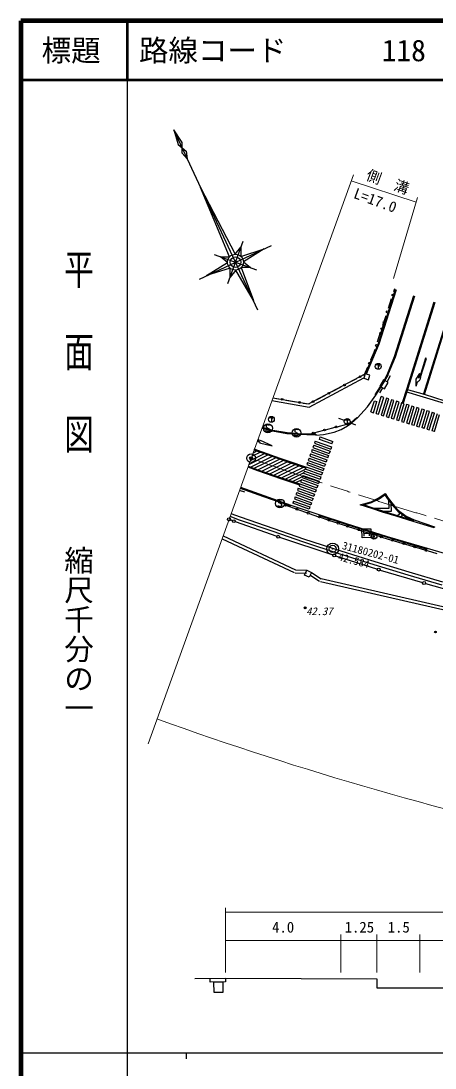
# Model space of a CAD drawing. Units: millimetres, scale not verified. Extents: x 40000 to 802321, y 20000 to 700605.
# Drawn here: x 40000 to 110178, y 202409 to 380000 of the extents above; entities that cross this region are included whole.
import ezdxf
from ezdxf.enums import TextEntityAlignment as Align

# ---------------------------------------------------------------- set-up
doc = ezdxf.new("R2010")
doc.units = ezdxf.units.MM
doc.header["$LTSCALE"] = 1000
doc.header["$PDMODE"] = 32
doc.header["$PDSIZE"] = 500
doc.linetypes.add('CHAIN', pattern=[18.5, 12, -1.5, 3.5, -1.5])
for name, color, linetype, lineweight in [('M-BGD', 7, 'Continuous', 25), ('M-BMK', 2, 'CHAIN', 13), ('M-BMK-HTXT', 7, 'Continuous', 13), ('M-BMK-LINE', 2, 'Continuous', 13), ('M-BMK-SRVR', 3, 'Continuous', 25), ('M-TTL', 2, 'Continuous', 140), ('M-TTL-BAND', 7, 'Continuous', 25), ('M-TTL-LINE', 7, 'Continuous', 50)]:
    doc.layers.add(name, color=color, linetype=linetype, lineweight=lineweight)
doc.layers.add('M-OTRS', color=6, linetype='Continuous')
doc.layers.add('M-TTL-TXT', color=7, linetype='Continuous')
doc.styles.add('@ＭＳ ゴシック', font='')
doc.styles.add('ＭＳ ゴシック', font='')
doc.styles.get('@ＭＳ ゴシック').set_extended_font_data('@MS Gothic')
doc.styles.get('ＭＳ ゴシック').set_extended_font_data('MS Gothic')

# ---------------------------------------------------------------- blocks, each defined once
blk = doc.blocks.new('BUHIN33')
at = {"color": 7, "linetype": 'Continuous', "lineweight": 25}
for centre, radius in [((0, 0), 150), ((0, 0), 131), ((0, 0), 112), ((0, 0), 93.8), ((0, 0), 75), ((0, 0), 56.2), ((0, 1), 37.5), ((0, 0), 18.8)]:
    blk.add_circle(centre, radius, dxfattribs=at)
blk = doc.blocks.new('BUHIN34')
at = {"color": 7, "linetype": 'Continuous', "lineweight": 25}
for radius in [995, 610, 30]:
    blk.add_circle((0, 0), radius, dxfattribs=at)

msp = doc.modelspace()

# ---------------------------------------------------------------- linework, layer by layer
at = {"layer": 'M-BGD'}
for p, q in [((103432, 334440), (100533, 325249)), ((103575, 334394), (100674, 325197)), ((103195, 334113), (103365, 334637)), ((102272, 331259), (102807, 332914)), ((103333, 323092), (106599, 333408)), ((103474, 323041), (106742, 333361)), ((109992, 332302), (105355, 317514)), ((110135, 332256), (105498, 317469)), ((108221, 316663), (112840, 331377)), ((108364, 316618), (112982, 331331)), ((101507, 328751), (101013, 327174)), ((101348, 328405), (101884, 330060)), ((100424, 325550), (100960, 327206)), ((100533, 325249), (98345, 320173)), ((100674, 325197), (98483, 320114)), ((99295, 322517), (99867, 323827)), ((99867, 323827), (100036, 324352)), ((100243, 321695), (100853, 321710)), ((100548, 321702), (100564, 321053)), ((100550, 321605), (100770, 321423)), ((102168, 320243), (103333, 323092)), ((102304, 320181), (103474, 323041)), ((108572, 322820), (107598, 319616)), ((107741, 319572), (108715, 322777)), ((108715, 322777), (108572, 322820)), ((108715, 322777), (108572, 322820)), ((88758, 315034), (98327, 320130)), ((98020, 319948), (98219, 320053)), ((98332, 320147), (98095, 319393)), ((98219, 320053), (98791, 321363)), ((99112, 319901), (98332, 320147)), ((98874, 319148), (99112, 319901)), ((101550, 319033), (102168, 320243)), ((101684, 318965), (102304, 320181)), ((101694, 318965), (102297, 320055)), ((102044, 318771), (102647, 319862)), ((102044, 318771), (102647, 319862)), ((107007, 319220), (107614, 320185)), ((107614, 320185), (107396, 319468)), ((88838, 314510), (98124, 319456)), ((92720, 317136), (94257, 317951)), ((95370, 318542), (96907, 319357)), ((98095, 319393), (98874, 319148)), ((100045, 316615), (100943, 318014)), ((100171, 316534), (101069, 317933)), ((101417, 319110), (100821, 318044)), ((100821, 318044), (101624, 317595)), ((100940, 318009), (101555, 319042)), ((101069, 317933), (101684, 318965)), ((102221, 318660), (101417, 319110)), ((101624, 317595), (102221, 318660)), ((106974, 318081), (107007, 319220)), ((106974, 318081), (107192, 318798)), ((107741, 319572), (107610, 319141)), ((90070, 315730), (91607, 316546)), ((98749, 314539), (100171, 316534)), ((100045, 316615), (100171, 316534)), ((100180, 313419), (101064, 316282)), ((100610, 313286), (101494, 316149)), ((101297, 317776), (100766, 316920)), ((101494, 316149), (101064, 316282)), ((105355, 317514), (104627, 315219)), ((105498, 317468), (104770, 315174)), ((108236, 316187), (105227, 317083)), ((108364, 316618), (105355, 317514)), ((111784, 315093), (108232, 316188)), ((111916, 315523), (108364, 316618)), ((82528, 315618), (88858, 314509)), ((82698, 316090), (83630, 315927)), ((82700, 316096), (88758, 315034)), ((84871, 315711), (86585, 315413)), ((87826, 315197), (88758, 315034)), ((88758, 315034), (88957, 315140)), ((97022, 312660), (98749, 314539)), ((99313, 313687), (99907, 315594)), ((99743, 313553), (100337, 315461)), ((99907, 315594), (100337, 315461)), ((101924, 316017), (101040, 313154)), ((101470, 313021), (102354, 315884)), ((102784, 315751), (101900, 312888)), ((102354, 315884), (101924, 316017)), ((102330, 312755), (103213, 315618)), ((103643, 315486), (102760, 312623)), ((103213, 315618), (102784, 315751)), ((103190, 312490), (104073, 315353)), ((104503, 315220), (103619, 312357)), ((104073, 315353), (103643, 315486)), ((104049, 312224), (104933, 315087)), ((105363, 314955), (104479, 312092)), ((104933, 315087), (104503, 315220)), ((104909, 311959), (105793, 314822)), ((106223, 314689), (105339, 311826)), ((105793, 314822), (105363, 314955)), ((105769, 311693), (106653, 314556)), ((107083, 314424), (106199, 311561)), ((106653, 314556), (106223, 314689)), ((107513, 314291), (107083, 314424)), ((82131, 312717), (82740, 312732)), ((82435, 312724), (82451, 312075)), ((82438, 312627), (82657, 312445)), ((95998, 311936), (96922, 312771)), ((96099, 311825), (97022, 312660)), ((96922, 312771), (97022, 312660)), ((99313, 313687), (99743, 313553)), ((100180, 313419), (100610, 313286)), ((101040, 313154), (101470, 313021)), ((101900, 312888), (102330, 312755)), ((102760, 312623), (103190, 312490)), ((106629, 311428), (107513, 314291)), ((107943, 314158), (107059, 311295)), ((107489, 311163), (108373, 314025)), ((108803, 313893), (107919, 311030)), ((108373, 314025), (107943, 314158)), ((108349, 310897), (109233, 313760)), ((109663, 313627), (108779, 310764)), ((109233, 313760), (108803, 313893)), ((109209, 310632), (110093, 313495)), ((110523, 313362), (109639, 310499)), ((109663, 313627), (110093, 313495)), ((110069, 310366), (110953, 313229)), ((82648, 310417), (80820, 310883)), ((82679, 310563), (80871, 311025)), ((81561, 311306), (81559, 311220)), ((81559, 311220), (81564, 311164)), ((81607, 311390), (81561, 311306)), ((81564, 311164), (81596, 311090)), ((81596, 311090), (81649, 311050)), ((81689, 311448), (81607, 311390)), ((81649, 311050), (82064, 310823)), ((81785, 311477), (81689, 311448)), ((81902, 311480), (81785, 311477)), ((81981, 311467), (81902, 311480)), ((82038, 311442), (81981, 311467)), ((82080, 311398), (82038, 311442)), ((82064, 310823), (82110, 310757)), ((91607, 310668), (93275, 311108)), ((93565, 311184), (95233, 311624)), ((94826, 312222), (93883, 312554)), ((94274, 310717), (95370, 311313)), ((95024, 312334), (95556, 312347)), ((95284, 311436), (96012, 311948)), ((95284, 311436), (95370, 311313)), ((95291, 312341), (95307, 311691)), ((95370, 311313), (96099, 311825)), ((95765, 311877), (96699, 311520)), ((103619, 312357), (104049, 312224)), ((104479, 312092), (104909, 311959)), ((105339, 311826), (105769, 311693)), ((106199, 311561), (106629, 311428)), ((107059, 311295), (107489, 311163)), ((108349, 310897), (107919, 311030)), ((80145, 309011), (80302, 308957)), ((80302, 308957), (80161, 309053)), ((81565, 310489), (81511, 310574)), ((81627, 310434), (81565, 310489)), ((81699, 310402), (81627, 310434)), ((81774, 310393), (81699, 310402)), ((81946, 310397), (81774, 310393)), ((82062, 310433), (81946, 310397)), ((82113, 310502), (82062, 310433)), ((82110, 310757), (82143, 310664)), ((82137, 310574), (82113, 310502)), ((82143, 310664), (82137, 310574)), ((85082, 310001), (82648, 310417)), ((85102, 310149), (82679, 310563)), ((86893, 309835), (85082, 310001)), ((86906, 309985), (85102, 310149)), ((86396, 309728), (86341, 309813)), ((86391, 310546), (86390, 310460)), ((86390, 310460), (86395, 310404)), ((86438, 310630), (86391, 310546)), ((86395, 310404), (86426, 310329)), ((86457, 309674), (86396, 309728)), ((86426, 310329), (86480, 310289)), ((86519, 310688), (86438, 310630)), ((86529, 309642), (86457, 309674)), ((86480, 310289), (86894, 310063)), ((86616, 310717), (86519, 310688)), ((86605, 309632), (86529, 309642)), ((86777, 309636), (86605, 309632)), ((86732, 310719), (86616, 310717)), ((86811, 310706), (86732, 310719)), ((86892, 309673), (86777, 309636)), ((86868, 310681), (86811, 310706)), ((86910, 310637), (86868, 310681)), ((86943, 309742), (86892, 309673)), ((89953, 309768), (86893, 309835)), ((86894, 310063), (86941, 309997)), ((89956, 309918), (86896, 309985)), ((86941, 309997), (86973, 309904)), ((86968, 309814), (86943, 309742)), ((86973, 309904), (86968, 309814)), ((89649, 310152), (91317, 310592)), ((89956, 309918), (89953, 309768)), ((89953, 309768), (91271, 309866)), ((90574, 309035), (90726, 309457)), ((92712, 308266), (90574, 309035)), ((90726, 309457), (92864, 308689)), ((91271, 309866), (93088, 310235)), ((93088, 310235), (94274, 310717)), ((108779, 310764), (109209, 310632)), ((110069, 310366), (109639, 310499)), ((83918, 305806), (79551, 307362)), ((80045, 308733), (80484, 308581)), ((80532, 308720), (80095, 308872)), ((80484, 308581), (80436, 308441)), ((80436, 308441), (82554, 307940)), ((80581, 308860), (80532, 308720)), ((82554, 307940), (80581, 308860)), ((89349, 307299), (89219, 306935)), ((89349, 307299), (92124, 306301)), ((89611, 308027), (89480, 307663)), ((89480, 307663), (92255, 306665)), ((89611, 308027), (92386, 307029)), ((89873, 308755), (89742, 308391)), ((89742, 308391), (92517, 307393)), ((89873, 308755), (92647, 307757)), ((92647, 307757), (92517, 307393)), ((92712, 308266), (92864, 308689)), ((78627, 304799), (81832, 306390)), ((81243, 306600), (78847, 305411)), ((82552, 306134), (78933, 304337)), ((79117, 306159), (80523, 306857)), ((79338, 306771), (79934, 307067)), ((83868, 305665), (79500, 307221)), ((79514, 304123), (83141, 305924)), ((83861, 305667), (80226, 303863)), ((80825, 303658), (84455, 305460)), ((85393, 305133), (83868, 305665)), ((85442, 305275), (83918, 305806)), ((88826, 305843), (88695, 305479)), ((88695, 305479), (91470, 304482)), ((88826, 305843), (91601, 304846)), ((89088, 306571), (88957, 306207)), ((88957, 306207), (91731, 305210)), ((89088, 306571), (91862, 305574)), ((89219, 306935), (91993, 305937)), ((91862, 305574), (91731, 305210)), ((92124, 306301), (91970, 305872)), ((92386, 307029), (92255, 306665)), ((78464, 304349), (80084, 303753)), ((78515, 304490), (80135, 303894)), ((80084, 303753), (83963, 302426)), ((80135, 303894), (84011, 302568)), ((85181, 305207), (81558, 303407)), ((82157, 303202), (85777, 305000)), ((86506, 304748), (82889, 302952)), ((83488, 302747), (87102, 304542)), ((87831, 304289), (84221, 302497)), ((88143, 303944), (84828, 302298)), ((88219, 304155), (85393, 305133)), ((88270, 304297), (85442, 305275)), ((88303, 304388), (88143, 303944)), ((88172, 304024), (90946, 303026)), ((88303, 304388), (91077, 303390)), ((88564, 305116), (88433, 304752)), ((88433, 304752), (91208, 303754)), ((88564, 305116), (91339, 304118)), ((91339, 304118), (91208, 303754)), ((91601, 304846), (91470, 304482)), ((83963, 302426), (87203, 301331)), ((84011, 302568), (87254, 301472)), ((87924, 303336), (85436, 302100)), ((86043, 301902), (87719, 302763)), ((87484, 302111), (86660, 301696)), ((87518, 302204), (87387, 301840)), ((87518, 302204), (90292, 301207)), ((87779, 302932), (87648, 302568)), ((87648, 302568), (90423, 301570)), ((87779, 302932), (90554, 301934)), ((88041, 303660), (87910, 303296)), ((87910, 303296), (90685, 302298)), ((88041, 303660), (90815, 302662)), ((90554, 301934), (90423, 301570)), ((90815, 302662), (90685, 302298)), ((91077, 303390), (90946, 303026)), ((77953, 300092), (77036, 300387)), ((77174, 300771), (81105, 299367)), ((77225, 300912), (81155, 299508)), ((86994, 300749), (86863, 300385)), ((86863, 300385), (89638, 299387)), ((86994, 300749), (89769, 299751)), ((87256, 301476), (87125, 301112)), ((87125, 301112), (89899, 300115)), ((87256, 301476), (90030, 300479)), ((87387, 301840), (90161, 300843)), ((90030, 300479), (89899, 300115)), ((90292, 301207), (90161, 300843)), ((81105, 299367), (85695, 297741)), ((81155, 299508), (85746, 297882)), ((83598, 298570), (83596, 298484)), ((83596, 298484), (83601, 298427)), ((83644, 298654), (83598, 298570)), ((83601, 298427), (83633, 298353)), ((83633, 298353), (83686, 298313)), ((83725, 298712), (83644, 298654)), ((83822, 298740), (83725, 298712)), ((83938, 298743), (83822, 298740)), ((84018, 298730), (83938, 298743)), ((84074, 298705), (84018, 298730)), ((84117, 298661), (84074, 298705)), ((86209, 298565), (86078, 298201)), ((86209, 298565), (88983, 297567)), ((86471, 299293), (86340, 298929)), ((86340, 298929), (89114, 297931)), ((86471, 299293), (89245, 298295)), ((86732, 300021), (86602, 299657)), ((86602, 299657), (89376, 298659)), ((86732, 300021), (89507, 299023)), ((89507, 299023), (89376, 298659)), ((89769, 299751), (89638, 299387)), ((97515, 297915), (99378, 298466)), ((99378, 298466), (100643, 299103)), ((99433, 298326), (100720, 298973)), ((100643, 299103), (101739, 299860)), ((100720, 298973), (101697, 299649)), ((101697, 299649), (102138, 298971)), ((101739, 299860), (102260, 299058)), ((102138, 298971), (103191, 297617)), ((102260, 299058), (103305, 297715)), ((102272, 298798), (102341, 297322)), ((83602, 297752), (83548, 297837)), ((83664, 297698), (83602, 297752)), ((83736, 297666), (83664, 297698)), ((83686, 298313), (84101, 298087)), ((83811, 297656), (83736, 297666)), ((83983, 297660), (83811, 297656)), ((84099, 297697), (83983, 297660)), ((84150, 297766), (84099, 297697)), ((84101, 298087), (84147, 298021)), ((84147, 298021), (84179, 297928)), ((84174, 297837), (84150, 297766)), ((84179, 297928), (84174, 297837)), ((84999, 297795), (86625, 297233)), ((85746, 297882), (85695, 297741)), ((85746, 297882), (90466, 296300)), ((88853, 297204), (86078, 298201)), ((86908, 297135), (88535, 296572)), ((88983, 297567), (88853, 297204)), ((89245, 298295), (89114, 297931)), ((99470, 297295), (97515, 297915)), ((98027, 297910), (99433, 298326)), ((99516, 297438), (98027, 297910)), ((101281, 296712), (99470, 297295)), ((101327, 296855), (99516, 297438)), ((102341, 297322), (99946, 297299)), ((103582, 295984), (101281, 296712)), ((101303, 296862), (102812, 296877)), ((103627, 296127), (101327, 296855)), ((102812, 296877), (102751, 298182)), ((103191, 297617), (103894, 296876)), ((103305, 297715), (103994, 296989)), ((103894, 296876), (105217, 295900)), ((103994, 296989), (105296, 296029)), ((104032, 296774), (104114, 296314)), ((77041, 295355), (75434, 295944)), ((75498, 295384), (75844, 295254)), ((77209, 295826), (75604, 296415)), ((76314, 295083), (83352, 292605)), ((82724, 293384), (77041, 295355)), ((82888, 293856), (77209, 295826)), ((88818, 296474), (90444, 295912)), ((90466, 296300), (90420, 296157)), ((90420, 296157), (95054, 294646)), ((90466, 296300), (95100, 294788)), ((90729, 295816), (92028, 295390)), ((92313, 295297), (93612, 294871)), ((106494, 295090), (103582, 295984)), ((106568, 295224), (103627, 296127)), ((104114, 296314), (103751, 296089)), ((104322, 295914), (104611, 296093)), ((104611, 296093), (104558, 296386)), ((105217, 295900), (106568, 295224)), ((105296, 296029), (106632, 295360)), ((110022, 294031), (106494, 295090)), ((106632, 295360), (110065, 294174)), ((87784, 291629), (82724, 293384)), ((87943, 292103), (82888, 293856)), ((93897, 294777), (95196, 294351)), ((95055, 294645), (99696, 293180)), ((95100, 294788), (99741, 293323)), ((95481, 294259), (97096, 293747)), ((97382, 293656), (98997, 293144)), ((97792, 293838), (99292, 293874)), ((97829, 292339), (97792, 293838)), ((98080, 293564), (98103, 292627)), ((98092, 293095), (99029, 293118)), ((99017, 293586), (99040, 292649)), ((99283, 293054), (100898, 292541)), ((99292, 293874), (99328, 292375)), ((99696, 293180), (102044, 292440)), ((99741, 293323), (102088, 292584)), ((110065, 294174), (110022, 294031)), ((74074, 292173), (86284, 286451)), ((74251, 292664), (86504, 286922)), ((83825, 292442), (92851, 289427)), ((94123, 289577), (87784, 291629)), ((94275, 290053), (87943, 292103)), ((99328, 292375), (97829, 292339)), ((100017, 292961), (99628, 292952)), ((99628, 292952), (99642, 292342)), ((99635, 292627), (99965, 292635)), ((99642, 292342), (100032, 292351)), ((101184, 292453), (102807, 291966)), ((102044, 292440), (108813, 290420)), ((102088, 292584), (108856, 290564)), ((103094, 291879), (104717, 291392)), ((105004, 291306), (106627, 290818)), ((99875, 287773), (94123, 289577)), ((100023, 288251), (94275, 290053)), ((106914, 290732), (108537, 290245)), ((108813, 290420), (108856, 290564)), ((108825, 290161), (110461, 289694)), ((108856, 290564), (113671, 289152)), ((93326, 289272), (100400, 287020)), ((105620, 286031), (99875, 287773)), ((105765, 286509), (100023, 288251)), ((86482, 286402), (88416, 286320)), ((86504, 286922), (88438, 286840)), ((88064, 286026), (88438, 286840)), ((88869, 285656), (88064, 286026)), ((88438, 286840), (89243, 286469)), ((89243, 286469), (88869, 285656)), ((88962, 286032), (90612, 284969)), ((89243, 286469), (90894, 285406)), ((100878, 286873), (108077, 284744)), ((111381, 284326), (105620, 286031)), ((111519, 284807), (105765, 286509)), ((133605, 275028), (90777, 284900)), ((133709, 275537), (90894, 285406)), ((108557, 284605), (117677, 282018)), ((69491, 217620), (74679, 217638)), ((72078, 216999), (72075, 217629)), ((74682, 217007), (72078, 216999)), ((72716, 217001), (74229, 217006)), ((72722, 215231), (72716, 217001)), ((74229, 217006), (74236, 215236)), ((74679, 217638), (100299, 217519)), ((74679, 217638), (74682, 217007)), ((100299, 217519), (100299, 216004)), ((74236, 215236), (72722, 215231)), ((100299, 216004), (120921, 216007))]:
    msp.add_line(p, q, dxfattribs=at)
for centre, radius in [((103001, 333513), 149), ((102077, 330659), 149), ((101552, 328894), 149), ((100968, 327031), 149), ((101154, 327805), 149), ((100230, 324951), 149), ((99043, 321940), 149), ((100555, 321418), 498), ((97463, 319652), 149), ((94813, 318247), 149), ((92163, 316841), 149), ((84250, 315819), 149), ((87206, 315305), 149), ((89513, 315435), 149), ((82442, 312439), 498), ((81859, 310908), 746), ((86690, 310148), 746), ((93420, 311146), 149), ((95298, 312056), 498), ((95378, 311662), 149), ((89504, 310114), 149), ((91462, 310630), 149), ((83896, 298172), 746), ((84857, 297844), 149), ((86767, 297184), 149), ((88676, 296523), 149), ((75264, 295472), 249), ((76078, 295166), 249), ((90586, 295863), 149), ((92170, 295343), 149), ((93754, 294824), 149), ((95338, 294305), 149), ((97239, 293702), 149), ((99140, 293099), 149), ((99830, 292631), 498), ((83588, 292522), 249), ((101041, 292496), 149), ((102951, 291922), 149), ((104861, 291349), 149), ((93088, 289348), 249), ((93088, 289348), 249), ((106771, 290775), 149), ((108681, 290202), 149), ((100638, 286944), 249), ((108317, 284673), 249)]:
    msp.add_circle(centre, radius, dxfattribs=at)
for centre, radius, start, end in [((265630, 823069), 505968, 250.1582, 250.15936), ((265664, 823163), 512968, 250.15839, 250.15936), ((106790, 319714), 1000, 293.70929, 325.08731), ((107210, 319932), 500, 291.74091, 320.69592), ((78990, 305810), 25, 253.00467, 67.34072), ((78991, 305808), 22.5, 250.20494, 70.14045), ((78990, 305810), 18.7, 253.94986, 66.39553), ((78990, 305810), 12.5, 255.8436, 64.50179), ((78990, 305810), 6.2, 261.57103, 58.77436), ((78985, 305830), 22.5, 284.28632, 36.05908), ((78985, 305830), 22.5, 284.28632, 36.05908), ((79003, 305843), 22.5, 250.39346, 69.95192), ((79004, 305844), 18.7, 249.8951, 70.4503), ((79004, 305844), 12.5, 249.75629, 70.5891), ((79004, 305844), 6.2, 249.33986, 71.00553)]:
    msp.add_arc(centre, radius, start, end, dxfattribs=at)
at = {"layer": 'M-BMK'}
msp.add_arc((265410, 823235), 549965, 250.26366, 260.52483, dxfattribs=at)
at = {"layer": 'M-BMK-HTXT'}
for p, q in [((106970, 349261), (95955, 352859)), ((107202, 350042), (103121, 336290)), ((74680, 218601), (74681, 229611)), ((74681, 228839), (172281, 228827)), ((74680, 224046), (96081, 224043)), ((94200, 225053), (94200, 224624)), ((94200, 224624), (94200, 218599)), ((96081, 224043), (135553, 224038)), ((100300, 225052), (100300, 218598)), ((107620, 225051), (107620, 218597))]:
    msp.add_line(p, q, dxfattribs=at)
msp.add_arc((265410, 823235), 596962, 250.18565, 257.69066, dxfattribs=at)
at = {"layer": 'M-BMK-LINE'}
msp.add_line((61537, 257402), (96339, 353925), dxfattribs=at)
at = {"layer": 'M-BMK-SRVR'}
for p, q in [((80157, 330930), (65888, 361513)), ((65888, 361513), (66617, 359056)), ((67308, 359372), (65888, 361513)), ((66617, 359056), (67987, 357898)), ((67312, 357550), (67308, 359372)), ((68171, 356620), (67312, 357550)), ((67987, 357898), (68171, 356620)), ((70454, 351726), (76301, 340434)), ((75362, 340003), (70454, 351726)), ((70236, 336232), (82469, 341939)), ((75047, 335497), (77657, 342673)), ((76301, 340434), (77275, 341623)), ((77275, 341623), (77270, 340075)), ((77270, 340075), (81246, 341368)), ((81246, 341368), (77701, 339137)), ((72764, 340390), (79940, 337780)), ((75003, 339034), (73815, 340008)), ((73815, 340008), (75362, 340003)), ((71459, 336802), (75003, 339034)), ((75435, 338095), (71459, 336802)), ((75429, 336548), (75435, 338095)), ((76404, 337736), (75429, 336548)), ((79396, 332561), (76404, 337736)), ((78890, 338162), (77342, 338168)), ((77342, 338168), (79396, 332561)), ((77701, 339137), (78890, 338162))]:
    msp.add_line(p, q, dxfattribs=at)
for centre, radius in [((76352, 339085), 1350), ((76352, 339085), 900), ((79003, 305843), 746)]:
    msp.add_circle(centre, radius, dxfattribs=at)
at = {"layer": 'M-OTRS'}
msp.add_point((78997, 305826), dxfattribs=at)
at = {"layer": 'M-TTL'}
for p, q in [((40000, 380000), (40000, 20000)), ((680000, 380000), (40000, 380000))]:
    msp.add_line(p, q, dxfattribs=at)
at = {"layer": 'M-TTL-BAND'}
for p, q in [((58000, 370000), (58000, 20000)), ((40000, 205000), (579000, 205000)), ((68000, 205000), (68000, 204000))]:
    msp.add_line(p, q, dxfattribs=at)
at = {"layer": 'M-TTL-LINE'}
for p, q in [((58000, 380000), (58000, 370000)), ((40000, 370000), (680000, 370000))]:
    msp.add_line(p, q, dxfattribs=at)

# ---------------------------------------------------------------- block references
at = {"layer": 'M-BGD', "rotation": 200}
for name, p in [('BUHIN34', (92830, 290461)), ('BUHIN33', (88163, 280458)), ('BUHIN33', (110240, 276359))]:
    msp.add_blockref(name, p, dxfattribs=at)

# ---------------------------------------------------------------- texts
at = {"layer": 'M-BGD', "style": 'ＭＳ ゴシック'}
for s, p in [('31180202-01', (94219, 290071)), ('42.584', (93546, 288177))]:
    msp.add_text(s, height=1320, rotation=345, dxfattribs=at).set_placement(p, align=Align.BOTTOM_LEFT)
at = {"layer": 'M-BGD', "style": 'ＭＳ ゴシック', "oblique": 15}
msp.add_text('42.37', height=1320, dxfattribs=at).set_placement((88321, 278827), align=Align.BOTTOM_LEFT)
at = {"layer": 'M-BMK-HTXT', "style": 'ＭＳ ゴシック'}
for s, rotation, p in [('側\u3000溝', 339.8, (98152, 352635)), ('L=17.0', 339.9, (96041, 349498))]:
    msp.add_text(s, height=1833, rotation=rotation, dxfattribs=at).set_placement(p, align=Align.BOTTOM_LEFT)
for s, p in [('4.0', (82561, 224837)), ('1.25', (94865, 224837)), ('1.5', (102161, 224837))]:
    msp.add_text(s, height=1833, dxfattribs=at).set_placement(p, align=Align.BOTTOM_LEFT)
at = {"layer": 'M-TTL-BAND', "style": '@ＭＳ ゴシック', "width": 1.4}
msp.add_text('平  面  図', height=3666, rotation=270, dxfattribs=at).set_placement((49777, 306475), align=Align.MIDDLE_RIGHT)
at = {"layer": 'M-TTL-BAND', "style": '@ＭＳ ゴシック'}
msp.add_text('縮尺千分の一', height=3666, rotation=270, dxfattribs=at).set_placement((49777, 261030), align=Align.MIDDLE_RIGHT)
at = {"layer": 'M-TTL-TXT', "style": 'ＭＳ ゴシック'}
msp.add_text('標題', height=3666, dxfattribs=at).set_placement((48500, 375000), align=Align.MIDDLE_CENTER)
for s, p in [('路線コード', (60000, 375000)), ('118', (101142, 375000))]:
    msp.add_text(s, height=3666, dxfattribs=at).set_placement(p, align=Align.MIDDLE_LEFT)

doc.saveas('drawing.dxf')
